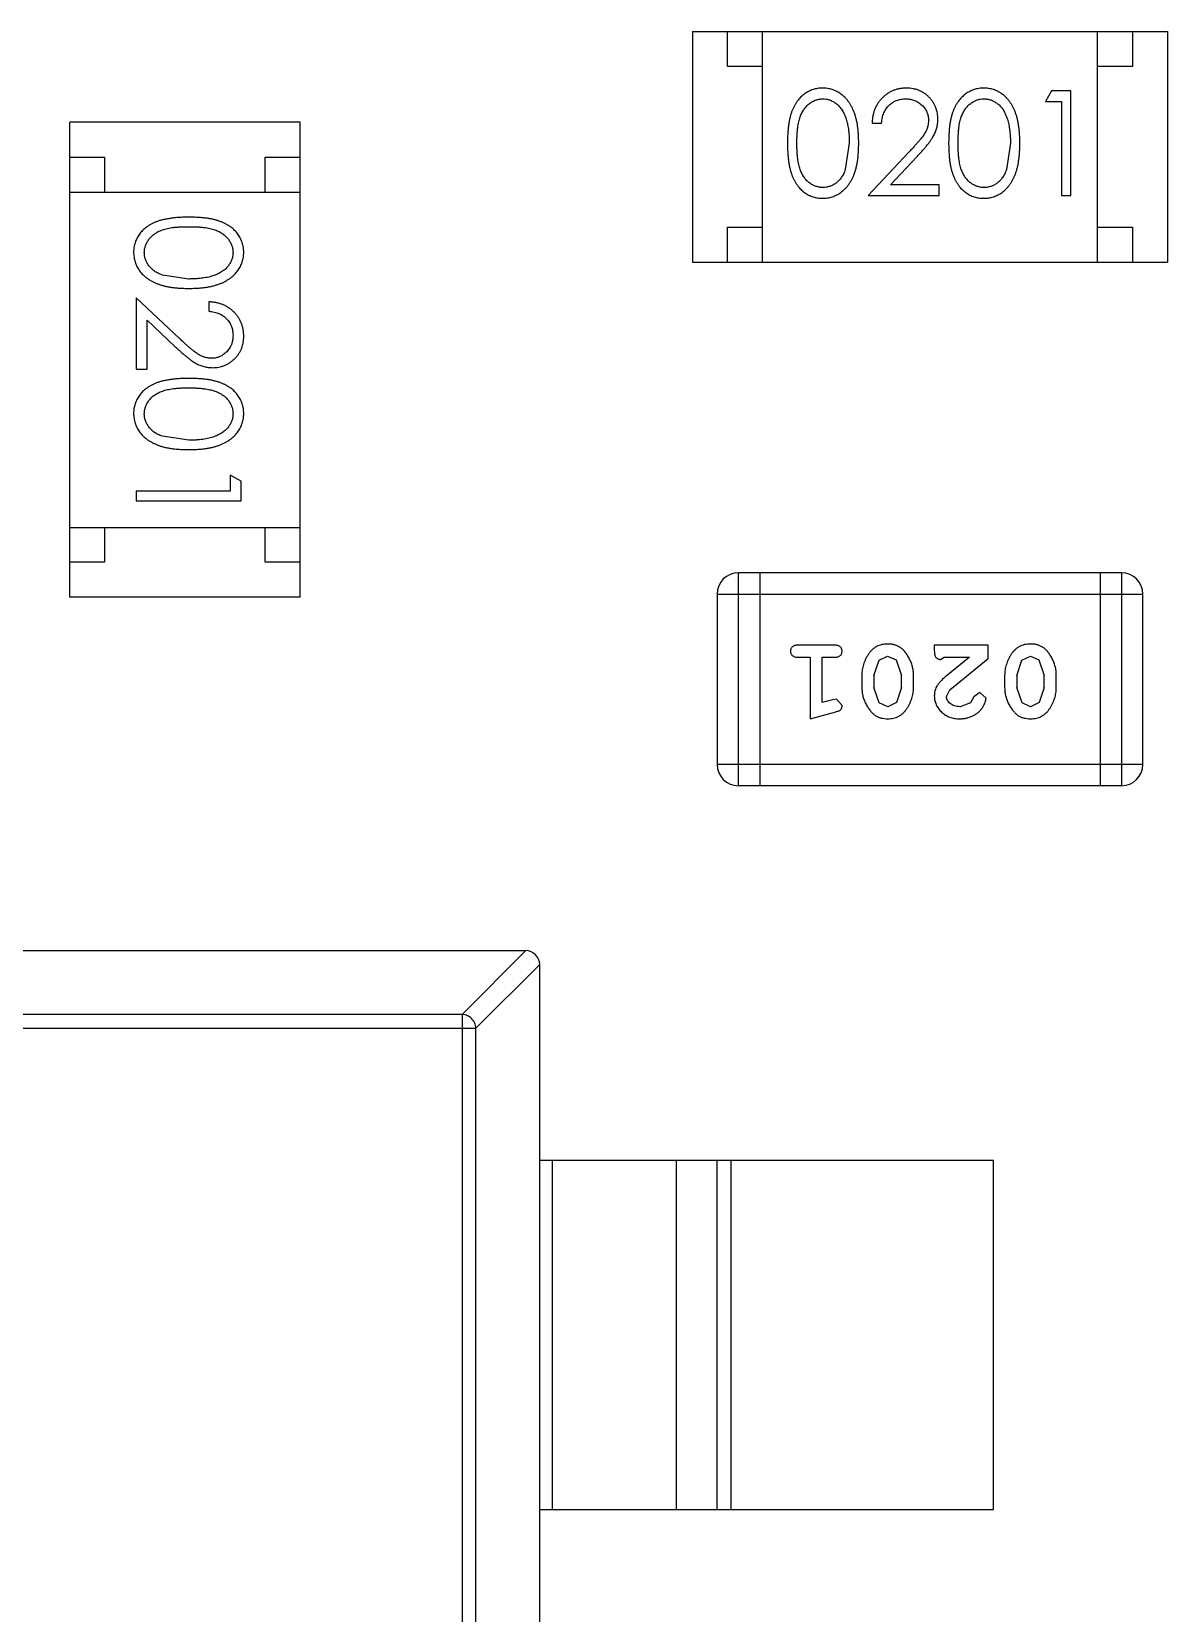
# Model space of a CAD drawing. Header units: millimetres. Extents: x -67 to 102, y -58 to 29.
# Drawn here: x 51.561 to 53.187, y -33.06 to -30.796 of the extents above; entities that cross this region are included whole.
import ezdxf

# ---------------------------------------------------------------- set-up
doc = ezdxf.new("R2010")
doc.units = ezdxf.units.MM
doc.header["$LTSCALE"] = 1.21
doc.header["$MEASUREMENT"] = 0
doc.layers.get('0').update_dxf_attribs({"linetype": 'CONTINUOUS'})

msp = doc.modelspace()

# ---------------------------------------------------------------- linework, layer by layer
at = {"color": 7, "linetype": 'Continuous'}
for p, q in [((52.5073, -30.7961), (53.1873, -30.7961)), ((52.5073, -30.7961), (52.5073, -31.1261)), ((52.5573, -30.8461), (52.5573, -30.7961)), ((52.6073, -31.1261), (52.6073, -30.7961)), ((53.0873, -31.1261), (53.0873, -30.7961)), ((53.1373, -30.7961), (53.1373, -30.8461)), ((53.1873, -30.7961), (53.1873, -31.1261)), ((52.6073, -30.8461), (52.5573, -30.8461)), ((53.1373, -30.8461), (53.0873, -30.8461)), ((53.0214, -30.8808), (53.0126, -30.8962)), ((53.0491, -30.8808), (53.0214, -30.8808)), ((53.0491, -31.0308), (53.0491, -30.8808)), ((53.0126, -30.8962), (53.0357, -30.8962)), ((53.0357, -30.8962), (53.0357, -31.0308)), ((51.9455, -30.9258), (51.6155, -30.9258)), ((51.6155, -31.6058), (51.6155, -30.9258)), ((51.9455, -31.6058), (51.9455, -30.9258)), ((52.7645, -30.927), (52.778, -30.927)), ((51.6155, -30.9758), (51.6655, -30.9758)), ((51.6655, -30.9758), (51.6655, -31.0258)), ((51.8955, -30.9758), (51.9455, -30.9758)), ((51.8955, -31.0258), (51.8955, -30.9758)), ((52.7318, -30.9558), (52.7261, -30.9935)), ((52.8169, -30.9687), (52.7587, -31.0308)), ((52.7909, -31.0154), (52.8284, -30.9754)), ((52.9626, -30.9558), (52.9569, -30.9935)), ((52.8607, -31.0154), (52.7909, -31.0154)), ((52.8607, -31.0308), (52.8607, -31.0154)), ((51.6155, -31.0258), (51.9455, -31.0258)), ((52.7587, -31.0308), (52.8607, -31.0308)), ((53.0357, -31.0308), (53.0491, -31.0308)), ((52.5573, -31.0761), (52.6073, -31.0761)), ((52.5573, -31.1261), (52.5573, -31.0761)), ((53.0873, -31.0761), (53.1373, -31.0761)), ((53.1373, -31.0761), (53.1373, -31.1261)), ((52.5073, -31.1261), (53.1873, -31.1261)), ((51.7858, -31.1503), (51.7481, -31.1446)), ((51.7729, -31.2353), (51.7108, -31.1772)), ((51.7108, -31.1772), (51.7108, -31.2791)), ((51.8147, -31.1829), (51.8147, -31.1964)), ((51.7262, -31.2093), (51.7662, -31.2468)), ((51.7262, -31.2791), (51.7262, -31.2093)), ((51.7108, -31.2791), (51.7262, -31.2791)), ((51.7858, -31.381), (51.7481, -31.3753)), ((51.8608, -31.4398), (51.8454, -31.431)), ((51.8454, -31.431), (51.8454, -31.4541)), ((51.8608, -31.4676), (51.8608, -31.4398)), ((51.8454, -31.4541), (51.7108, -31.4541)), ((51.7108, -31.4541), (51.7108, -31.4676)), ((51.7108, -31.4676), (51.8608, -31.4676)), ((51.6155, -31.5058), (51.9455, -31.5058)), ((51.6655, -31.5058), (51.6655, -31.5558)), ((51.8955, -31.5558), (51.8955, -31.5058)), ((51.6655, -31.5558), (51.6155, -31.5558)), ((51.9455, -31.5558), (51.8955, -31.5558)), ((53.1217, -31.5707), (52.573, -31.5707)), ((52.573, -31.8755), (52.573, -31.5707)), ((52.6035, -31.5707), (52.6035, -31.8755)), ((53.0912, -31.5707), (53.0912, -31.8755)), ((53.1217, -31.5707), (53.1217, -31.8755)), ((51.9455, -31.6058), (51.6155, -31.6058)), ((52.5426, -31.6012), (53.1522, -31.6012)), ((52.5426, -31.6012), (52.5426, -31.8451)), ((53.1522, -31.8451), (53.1522, -31.6012)), ((52.7105, -31.6744), (52.6586, -31.6744)), ((52.9307, -31.6744), (52.8536, -31.6744)), ((52.8536, -31.6744), (52.8536, -31.6822)), ((52.9307, -31.6933), (52.9307, -31.6744)), ((52.6586, -31.6917), (52.6759, -31.6917)), ((52.6759, -31.6917), (52.6759, -31.7798)), ((52.6932, -31.6917), (52.7105, -31.6917)), ((52.6932, -31.7567), (52.6932, -31.6917)), ((52.7671, -31.7177), (52.7744, -31.6959)), ((52.7744, -31.6959), (52.7867, -31.6901)), ((52.7867, -31.6901), (52.7988, -31.6954)), ((52.7988, -31.6954), (52.8065, -31.7177)), ((52.8623, -31.6948), (52.8678, -31.6917)), ((52.8678, -31.6917), (52.904, -31.6917)), ((52.904, -31.6917), (52.8704, -31.7187)), ((52.8757, -31.7382), (52.9307, -31.6933)), ((52.9716, -31.7177), (52.9789, -31.6959)), ((52.9789, -31.6959), (52.9912, -31.6901)), ((52.9912, -31.6901), (53.0033, -31.6954)), ((53.0033, -31.6954), (53.011, -31.7177)), ((52.7498, -31.7174), (52.7498, -31.7352)), ((52.7671, -31.7177), (52.7671, -31.7349)), ((52.8065, -31.7349), (52.8065, -31.7177)), ((52.8238, -31.7352), (52.8238, -31.7174)), ((52.9543, -31.7174), (52.9543, -31.7352)), ((52.9716, -31.7177), (52.9716, -31.7349)), ((53.011, -31.7349), (53.011, -31.7177)), ((53.0283, -31.7352), (53.0283, -31.7174)), ((52.7747, -31.7572), (52.7671, -31.7349)), ((52.8065, -31.7349), (52.7992, -31.7567)), ((52.871, -31.748), (52.8757, -31.7382)), ((52.9188, -31.742), (52.9103, -31.7486)), ((52.9276, -31.7505), (52.9188, -31.742)), ((52.9792, -31.7572), (52.9716, -31.7349)), ((53.011, -31.7349), (53.0037, -31.7567)), ((52.7082, -31.7525), (52.6932, -31.7567)), ((52.7136, -31.7515), (52.7082, -31.7525)), ((52.7215, -31.7607), (52.7136, -31.7515)), ((52.7868, -31.7625), (52.7747, -31.7572)), ((52.7992, -31.7567), (52.7868, -31.7625)), ((52.9053, -31.7571), (52.8904, -31.7625)), ((52.9103, -31.7486), (52.9053, -31.7571)), ((52.9914, -31.7625), (52.9792, -31.7572)), ((53.0037, -31.7567), (52.9914, -31.7625)), ((52.6759, -31.7798), (52.7125, -31.7699)), ((53.1522, -31.8451), (52.5426, -31.8451)), ((52.573, -31.8755), (53.1217, -31.8755)), ((50.6085, -32.1117), (52.2685, -32.1117)), ((52.1774, -32.2032), (52.2688, -32.1117)), ((52.2885, -32.1314), (52.1971, -32.2228)), ((52.2885, -35.0917), (52.2885, -32.1317)), ((52.1774, -32.2032), (50.6996, -32.2032)), ((52.1774, -32.2032), (52.1774, -35.0203)), ((50.6799, -32.2228), (52.1971, -32.2228)), ((52.1971, -35.0006), (52.1971, -32.2228)), ((52.2885, -32.4117), (52.9385, -32.4117)), ((52.3063, -32.4117), (52.3063, -32.9117)), ((52.4845, -32.9117), (52.4845, -32.4117)), ((52.5425, -32.9117), (52.5425, -32.4117)), ((52.5623, -32.4117), (52.5623, -32.9117)), ((52.9385, -32.9117), (52.9385, -32.4117)), ((52.2885, -32.9117), (52.9385, -32.9117))]:
    msp.add_line(p, q, dxfattribs=at)
for centre, radius, start, end in [((52.573, -31.6012), 0.0305, 90, 180), ((53.1217, -31.6012), 0.0305, 0, 90), ((52.573, -31.8451), 0.0305, 180, 270), ((53.1217, -31.8451), 0.0305, 270, 0), ((52.2685, -32.1317), 0.02, 0, 90)]:
    msp.add_arc(centre, radius, start, end, dxfattribs=at)
for points, knots in [([(52.6935, -30.877), (52.6923, -30.877), (52.69, -30.877), (52.6865, -30.8774), (52.6832, -30.8781), (52.6799, -30.879), (52.6767, -30.8802), (52.6736, -30.8817), (52.6705, -30.8834), (52.6676, -30.8853), (52.6648, -30.8875), (52.6621, -30.89), (52.6596, -30.8927), (52.6573, -30.8957), (52.6552, -30.8989), (52.6531, -30.9023), (52.6513, -30.906), (52.6496, -30.91), (52.6481, -30.9143), (52.6469, -30.919), (52.6457, -30.9241), (52.6449, -30.9296), (52.6442, -30.9356), (52.6437, -30.942), (52.6434, -30.9488), (52.6434, -30.9535), (52.6434, -30.9559)], [0, 0, 0, 0, 0.033742, 0.066533, 0.099153, 0.13154, 0.164087, 0.196563, 0.229707, 0.263315, 0.297504, 0.331686, 0.366482, 0.4021, 0.438958, 0.476748, 0.515985, 0.556589, 0.599519, 0.645765, 0.695487, 0.748721, 0.805687, 0.866754, 0.931405, 1, 1, 1, 1]), ([(52.7453, -30.9559), (52.7453, -30.9536), (52.7452, -30.9491), (52.7449, -30.9425), (52.7444, -30.9363), (52.7436, -30.9305), (52.7427, -30.925), (52.7415, -30.9199), (52.7401, -30.9151), (52.7385, -30.9107), (52.7367, -30.9066), (52.7348, -30.9028), (52.7327, -30.8992), (52.7304, -30.8959), (52.728, -30.8929), (52.7254, -30.8901), (52.7227, -30.8876), (52.7198, -30.8854), (52.7169, -30.8834), (52.7138, -30.8817), (52.7106, -30.8802), (52.7073, -30.879), (52.704, -30.8781), (52.7006, -30.8774), (52.6971, -30.877), (52.6947, -30.877), (52.6935, -30.877)], [0, 0, 0, 0, 0.065278, 0.127205, 0.186168, 0.241675, 0.294115, 0.343609, 0.390387, 0.434463, 0.476646, 0.517002, 0.555936, 0.593716, 0.630057, 0.665601, 0.700745, 0.734917, 0.768681, 0.802087, 0.834849, 0.867433, 0.900138, 0.932806, 0.966212, 1, 1, 1, 1]), ([(52.8134, -30.877), (52.8118, -30.877), (52.8085, -30.8771), (52.8036, -30.8778), (52.799, -30.8789), (52.7946, -30.8804), (52.7904, -30.8824), (52.7864, -30.8848), (52.7825, -30.8877), (52.779, -30.891), (52.7757, -30.8946), (52.7728, -30.8985), (52.7704, -30.9026), (52.7684, -30.907), (52.7667, -30.9117), (52.7656, -30.9166), (52.7648, -30.9217), (52.7646, -30.9252), (52.7645, -30.927)], [0, 0, 0, 0, 0.06445, 0.126725, 0.187421, 0.247417, 0.306749, 0.366595, 0.427749, 0.490235, 0.553031, 0.614805, 0.676505, 0.738096, 0.801021, 0.864897, 0.931209, 1, 1, 1, 1]), ([(52.8587, -30.9216), (52.8587, -30.9201), (52.8586, -30.9172), (52.858, -30.9128), (52.857, -30.9087), (52.8557, -30.9047), (52.8539, -30.9008), (52.8517, -30.8971), (52.8492, -30.8936), (52.8463, -30.8902), (52.8431, -30.8871), (52.8395, -30.8844), (52.8358, -30.8821), (52.8318, -30.8802), (52.8275, -30.8787), (52.823, -30.8777), (52.8183, -30.8771), (52.8151, -30.877), (52.8134, -30.877)], [0, 0, 0, 0, 0.06271, 0.123347, 0.183401, 0.242828, 0.302097, 0.36242, 0.423725, 0.487032, 0.550491, 0.612709, 0.674265, 0.73617, 0.799211, 0.863483, 0.930525, 1, 1, 1, 1]), ([(52.9243, -30.877), (52.9231, -30.877), (52.9208, -30.877), (52.9173, -30.8774), (52.9139, -30.8781), (52.9107, -30.879), (52.9074, -30.8802), (52.9043, -30.8817), (52.9013, -30.8834), (52.8983, -30.8853), (52.8955, -30.8875), (52.8929, -30.89), (52.8904, -30.8927), (52.8881, -30.8957), (52.8859, -30.8989), (52.8839, -30.9023), (52.8821, -30.906), (52.8804, -30.91), (52.8789, -30.9143), (52.8776, -30.919), (52.8765, -30.9241), (52.8757, -30.9296), (52.875, -30.9356), (52.8745, -30.942), (52.8742, -30.9488), (52.8741, -30.9535), (52.8741, -30.9559)], [0, 0, 0, 0, 0.033742, 0.066533, 0.099153, 0.13154, 0.164087, 0.196563, 0.229707, 0.263315, 0.297504, 0.331686, 0.366482, 0.4021, 0.438958, 0.476748, 0.515985, 0.556589, 0.599519, 0.645765, 0.695487, 0.748721, 0.805687, 0.866754, 0.931405, 1, 1, 1, 1]), ([(52.9761, -30.9559), (52.976, -30.9536), (52.976, -30.9491), (52.9757, -30.9425), (52.9751, -30.9363), (52.9744, -30.9305), (52.9734, -30.925), (52.9723, -30.9199), (52.9709, -30.9151), (52.9693, -30.9107), (52.9675, -30.9066), (52.9656, -30.9028), (52.9634, -30.8992), (52.9612, -30.8959), (52.9588, -30.8929), (52.9562, -30.8901), (52.9535, -30.8876), (52.9506, -30.8854), (52.9476, -30.8834), (52.9445, -30.8817), (52.9414, -30.8802), (52.9381, -30.879), (52.9348, -30.8781), (52.9314, -30.8774), (52.9278, -30.877), (52.9255, -30.877), (52.9243, -30.877)], [0, 0, 0, 0, 0.065278, 0.127205, 0.186168, 0.241675, 0.294115, 0.343609, 0.390387, 0.434463, 0.476646, 0.517002, 0.555936, 0.593716, 0.630057, 0.665601, 0.700745, 0.734917, 0.768681, 0.802087, 0.834849, 0.867433, 0.900138, 0.932806, 0.966212, 1, 1, 1, 1]), ([(52.6568, -30.9558), (52.6568, -30.9538), (52.6568, -30.9499), (52.6571, -30.9442), (52.6574, -30.9389), (52.658, -30.934), (52.6586, -30.9295), (52.6594, -30.9254), (52.6603, -30.9216), (52.6614, -30.9182), (52.6626, -30.9151), (52.664, -30.9122), (52.6655, -30.9095), (52.6671, -30.907), (52.6689, -30.9047), (52.6708, -30.9025), (52.6728, -30.9006), (52.6756, -30.8983), (52.6794, -30.896), (52.6841, -30.8938), (52.689, -30.8926), (52.6923, -30.8924), (52.694, -30.8924)], [0, 0, 0, 0, 0.073302, 0.142286, 0.206253, 0.266017, 0.321612, 0.372532, 0.419497, 0.462398, 0.502825, 0.541489, 0.579034, 0.615143, 0.650298, 0.684912, 0.718701, 0.752189, 0.817245, 0.879117, 0.939613, 1, 1, 1, 1]), ([(52.694, -30.8924), (52.6956, -30.8924), (52.6989, -30.8926), (52.7037, -30.8938), (52.7084, -30.896), (52.7122, -30.8983), (52.715, -30.9006), (52.7171, -30.9026), (52.719, -30.9048), (52.7208, -30.9073), (52.7225, -30.91), (52.7241, -30.913), (52.7255, -30.9162), (52.7268, -30.9196), (52.728, -30.9233), (52.7291, -30.9272), (52.7299, -30.9313), (52.7306, -30.9357), (52.7311, -30.9404), (52.7316, -30.9453), (52.7318, -30.9505), (52.7318, -30.954), (52.7318, -30.9558)], [0, 0, 0, 0, 0.059689, 0.119507, 0.181075, 0.246162, 0.279894, 0.314468, 0.350403, 0.387474, 0.426147, 0.466624, 0.508745, 0.553328, 0.600058, 0.649177, 0.700552, 0.754894, 0.811825, 0.871514, 0.934319, 1, 1, 1, 1]), ([(52.778, -30.927), (52.7781, -30.9256), (52.7784, -30.923), (52.7791, -30.9193), (52.78, -30.9157), (52.7813, -30.9124), (52.7828, -30.9093), (52.7845, -30.9064), (52.7865, -30.9038), (52.7888, -30.9014), (52.7912, -30.8993), (52.7939, -30.8974), (52.7966, -30.8958), (52.7996, -30.8946), (52.8027, -30.8936), (52.8059, -30.8929), (52.8093, -30.8924), (52.8116, -30.8924), (52.8127, -30.8924)], [0, 0, 0, 0, 0.073648, 0.143686, 0.210962, 0.275557, 0.338064, 0.399311, 0.4594, 0.51934, 0.579024, 0.637809, 0.695959, 0.754122, 0.813113, 0.873453, 0.935561, 1, 1, 1, 1]), ([(52.8127, -30.8924), (52.8139, -30.8924), (52.8161, -30.8924), (52.8193, -30.8929), (52.8224, -30.8936), (52.8254, -30.8946), (52.8282, -30.8958), (52.8309, -30.8974), (52.8335, -30.8992), (52.8359, -30.9013), (52.8381, -30.9036), (52.84, -30.906), (52.8416, -30.9085), (52.843, -30.9112), (52.844, -30.9139), (52.8447, -30.9168), (52.8452, -30.9197), (52.8453, -30.9217), (52.8453, -30.9228)], [0, 0, 0, 0, 0.068027, 0.133505, 0.19695, 0.26027, 0.322741, 0.384982, 0.448465, 0.513424, 0.578224, 0.640011, 0.700094, 0.760067, 0.819012, 0.877878, 0.938035, 1, 1, 1, 1]), ([(52.8876, -30.9558), (52.8876, -30.9538), (52.8876, -30.9499), (52.8879, -30.9442), (52.8882, -30.9389), (52.8887, -30.934), (52.8893, -30.9295), (52.8902, -30.9254), (52.8911, -30.9216), (52.8922, -30.9182), (52.8934, -30.9151), (52.8948, -30.9122), (52.8963, -30.9095), (52.8979, -30.907), (52.8996, -30.9047), (52.9015, -30.9025), (52.9035, -30.9006), (52.9064, -30.8983), (52.9101, -30.896), (52.9148, -30.8938), (52.9198, -30.8926), (52.9231, -30.8924), (52.9247, -30.8924)], [0, 0, 0, 0, 0.073302, 0.142286, 0.206253, 0.266017, 0.321612, 0.372532, 0.419497, 0.462398, 0.502825, 0.541489, 0.579034, 0.615143, 0.650298, 0.684912, 0.718701, 0.752189, 0.817245, 0.879117, 0.939613, 1, 1, 1, 1]), ([(52.9247, -30.8924), (52.9264, -30.8924), (52.9297, -30.8926), (52.9345, -30.8938), (52.9392, -30.896), (52.9429, -30.8983), (52.9458, -30.9006), (52.9478, -30.9026), (52.9498, -30.9048), (52.9516, -30.9073), (52.9533, -30.91), (52.9548, -30.913), (52.9563, -30.9162), (52.9576, -30.9196), (52.9588, -30.9233), (52.9598, -30.9272), (52.9606, -30.9313), (52.9614, -30.9357), (52.9619, -30.9404), (52.9623, -30.9453), (52.9625, -30.9505), (52.9626, -30.954), (52.9626, -30.9558)], [0, 0, 0, 0, 0.059689, 0.119507, 0.181075, 0.246162, 0.279894, 0.314468, 0.350403, 0.387474, 0.426147, 0.466624, 0.508745, 0.553328, 0.600058, 0.649177, 0.700552, 0.754894, 0.811825, 0.871514, 0.934319, 1, 1, 1, 1]), ([(52.8453, -30.9228), (52.8452, -30.9244), (52.8451, -30.9276), (52.8441, -30.9324), (52.8424, -30.9371), (52.8404, -30.9409), (52.8383, -30.944), (52.8365, -30.9467), (52.8341, -30.9496), (52.8314, -30.9529), (52.8284, -30.9564), (52.8249, -30.9603), (52.8211, -30.9644), (52.8183, -30.9673), (52.8169, -30.9687)], [0, 0, 0, 0, 0.088014, 0.174976, 0.2638, 0.355443, 0.406413, 0.465519, 0.533076, 0.609353, 0.693899, 0.787171, 0.889197, 1, 1, 1, 1]), ([(52.8284, -30.9754), (52.8298, -30.9738), (52.8326, -30.9709), (52.8366, -30.9665), (52.8401, -30.9624), (52.8433, -30.9585), (52.8462, -30.9549), (52.8486, -30.9515), (52.8507, -30.9483), (52.8531, -30.9445), (52.8554, -30.9398), (52.8573, -30.9339), (52.8585, -30.9278), (52.8587, -30.9236), (52.8587, -30.9216)], [0, 0, 0, 0, 0.09953, 0.192079, 0.277712, 0.357454, 0.429648, 0.495771, 0.555538, 0.608657, 0.707578, 0.804328, 0.901298, 1, 1, 1, 1]), ([(52.6434, -30.9559), (52.6434, -30.9583), (52.6434, -30.9629), (52.6437, -30.9697), (52.6442, -30.976), (52.6449, -30.982), (52.6458, -30.9875), (52.6469, -30.9926), (52.6482, -30.9974), (52.6497, -31.0017), (52.6514, -31.0057), (52.6533, -31.0094), (52.6553, -31.0129), (52.6575, -31.0161), (52.6598, -31.0191), (52.6622, -31.0218), (52.6649, -31.0242), (52.6677, -31.0264), (52.6706, -31.0283), (52.6736, -31.03), (52.6767, -31.0315), (52.6799, -31.0326), (52.6832, -31.0335), (52.6865, -31.0342), (52.69, -31.0346), (52.6923, -31.0346), (52.6935, -31.0347)], [0, 0, 0, 0, 0.068113, 0.132564, 0.193427, 0.250218, 0.303569, 0.353576, 0.400235, 0.443586, 0.484619, 0.524292, 0.56238, 0.599049, 0.63494, 0.669782, 0.704009, 0.737842, 0.771098, 0.803896, 0.836415, 0.868639, 0.900715, 0.933378, 0.966213, 1, 1, 1, 1]), ([(52.694, -31.0193), (52.6923, -31.0192), (52.689, -31.019), (52.6841, -31.0177), (52.6794, -31.0157), (52.6756, -31.0133), (52.6728, -31.011), (52.6707, -31.009), (52.6688, -31.0069), (52.6671, -31.0046), (52.6654, -31.0021), (52.664, -30.9994), (52.6626, -30.9965), (52.6614, -30.9934), (52.6603, -30.9899), (52.6593, -30.9862), (52.6586, -30.982), (52.6579, -30.9775), (52.6575, -30.9726), (52.6571, -30.9674), (52.6568, -30.9617), (52.6568, -30.9578), (52.6568, -30.9558)], [0, 0, 0, 0, 0.060034, 0.120278, 0.182348, 0.247919, 0.281641, 0.315701, 0.350322, 0.385703, 0.421819, 0.459196, 0.497866, 0.538301, 0.58121, 0.628183, 0.679403, 0.734699, 0.794074, 0.858416, 0.927049, 1, 1, 1, 1]), ([(52.6935, -31.0347), (52.6947, -31.0346), (52.6971, -31.0346), (52.7006, -31.0342), (52.704, -31.0335), (52.7074, -31.0326), (52.7106, -31.0314), (52.7138, -31.0299), (52.7169, -31.0282), (52.7199, -31.0262), (52.7228, -31.0239), (52.7256, -31.0214), (52.7282, -31.0186), (52.7306, -31.0156), (52.7328, -31.0123), (52.7349, -31.0087), (52.7368, -31.0049), (52.7386, -31.0008), (52.7402, -30.9965), (52.7415, -30.9917), (52.7427, -30.9866), (52.7437, -30.9812), (52.7444, -30.9753), (52.7449, -30.9692), (52.7452, -30.9626), (52.7453, -30.9582), (52.7453, -30.9559)], [0, 0, 0, 0, 0.033824, 0.067298, 0.10028, 0.133019, 0.165736, 0.198792, 0.232372, 0.266409, 0.301016, 0.336196, 0.371972, 0.408574, 0.446394, 0.485225, 0.525372, 0.567224, 0.611081, 0.65775, 0.70702, 0.759235, 0.814484, 0.873227, 0.934937, 1, 1, 1, 1]), ([(52.8741, -30.9559), (52.8741, -30.9583), (52.8742, -30.9629), (52.8745, -30.9697), (52.875, -30.976), (52.8757, -30.982), (52.8766, -30.9875), (52.8777, -30.9926), (52.879, -30.9974), (52.8805, -31.0017), (52.8822, -31.0057), (52.884, -31.0094), (52.8861, -31.0129), (52.8882, -31.0161), (52.8905, -31.0191), (52.893, -31.0218), (52.8957, -31.0242), (52.8985, -31.0264), (52.9014, -31.0283), (52.9044, -31.03), (52.9075, -31.0315), (52.9107, -31.0326), (52.914, -31.0335), (52.9173, -31.0342), (52.9208, -31.0346), (52.9231, -31.0346), (52.9243, -31.0347)], [0, 0, 0, 0, 0.068113, 0.132564, 0.193427, 0.250218, 0.303569, 0.353576, 0.400235, 0.443586, 0.484619, 0.524292, 0.56238, 0.599049, 0.63494, 0.669782, 0.704009, 0.737842, 0.771098, 0.803896, 0.836415, 0.868639, 0.900715, 0.933378, 0.966213, 1, 1, 1, 1]), ([(52.9247, -31.0193), (52.9231, -31.0192), (52.9198, -31.019), (52.9149, -31.0177), (52.9102, -31.0157), (52.9064, -31.0133), (52.9036, -31.011), (52.9015, -31.009), (52.8996, -31.0069), (52.8978, -31.0046), (52.8962, -31.0021), (52.8947, -30.9994), (52.8934, -30.9965), (52.8921, -30.9934), (52.891, -30.9899), (52.8901, -30.9862), (52.8894, -30.982), (52.8887, -30.9775), (52.8882, -30.9726), (52.8879, -30.9674), (52.8876, -30.9617), (52.8876, -30.9578), (52.8876, -30.9558)], [0, 0, 0, 0, 0.060034, 0.120278, 0.182348, 0.247919, 0.281641, 0.315701, 0.350322, 0.385703, 0.421819, 0.459196, 0.497866, 0.538301, 0.58121, 0.628183, 0.679403, 0.734699, 0.794074, 0.858416, 0.927049, 1, 1, 1, 1]), ([(52.9243, -31.0347), (52.9255, -31.0346), (52.9279, -31.0346), (52.9314, -31.0342), (52.9348, -31.0335), (52.9382, -31.0326), (52.9414, -31.0314), (52.9446, -31.0299), (52.9477, -31.0282), (52.9507, -31.0262), (52.9536, -31.0239), (52.9563, -31.0214), (52.9589, -31.0186), (52.9613, -31.0156), (52.9636, -31.0123), (52.9657, -31.0087), (52.9676, -31.0049), (52.9694, -31.0008), (52.971, -30.9965), (52.9723, -30.9917), (52.9735, -30.9866), (52.9744, -30.9812), (52.9751, -30.9753), (52.9757, -30.9692), (52.976, -30.9626), (52.976, -30.9582), (52.9761, -30.9559)], [0, 0, 0, 0, 0.033824, 0.067298, 0.10028, 0.133019, 0.165736, 0.198792, 0.232372, 0.266409, 0.301016, 0.336196, 0.371972, 0.408574, 0.446394, 0.485225, 0.525372, 0.567224, 0.611081, 0.65775, 0.70702, 0.759235, 0.814484, 0.873227, 0.934937, 1, 1, 1, 1]), ([(52.7261, -30.9935), (52.7258, -30.9946), (52.725, -30.9966), (52.7237, -30.9995), (52.7222, -31.0023), (52.7206, -31.0048), (52.7189, -31.0071), (52.717, -31.0092), (52.715, -31.0112), (52.7122, -31.0134), (52.7085, -31.0158), (52.7038, -31.0177), (52.6989, -31.0191), (52.6956, -31.0192), (52.694, -31.0193)], [0, 0, 0, 0, 0.075949, 0.148549, 0.218996, 0.286119, 0.351826, 0.416074, 0.478265, 0.540325, 0.660405, 0.774606, 0.887187, 1, 1, 1, 1]), ([(52.9569, -30.9935), (52.9565, -30.9946), (52.9558, -30.9966), (52.9544, -30.9995), (52.953, -31.0023), (52.9514, -31.0048), (52.9496, -31.0071), (52.9478, -31.0092), (52.9458, -31.0112), (52.943, -31.0134), (52.9393, -31.0158), (52.9346, -31.0177), (52.9297, -31.0191), (52.9264, -31.0192), (52.9247, -31.0193)], [0, 0, 0, 0, 0.075949, 0.148549, 0.218996, 0.286119, 0.351826, 0.416074, 0.478265, 0.540325, 0.660405, 0.774606, 0.887187, 1, 1, 1, 1]), ([(51.7857, -31.0618), (51.7834, -31.0618), (51.7787, -31.0618), (51.772, -31.0621), (51.7656, -31.0626), (51.7597, -31.0634), (51.7541, -31.0643), (51.749, -31.0653), (51.7443, -31.0666), (51.7399, -31.0681), (51.7359, -31.0698), (51.7322, -31.0717), (51.7287, -31.0737), (51.7255, -31.0759), (51.7226, -31.0782), (51.7198, -31.0807), (51.7174, -31.0833), (51.7152, -31.0861), (51.7133, -31.089), (51.7116, -31.0921), (51.7101, -31.0951), (51.709, -31.0983), (51.7081, -31.1016), (51.7074, -31.105), (51.707, -31.1084), (51.707, -31.1108), (51.707, -31.1119)], [0, 0, 0, 0, 0.068113, 0.132564, 0.193427, 0.250218, 0.303569, 0.353576, 0.400235, 0.443586, 0.484619, 0.524292, 0.56238, 0.599049, 0.63494, 0.669782, 0.704009, 0.737842, 0.771098, 0.803896, 0.836415, 0.868639, 0.900715, 0.933378, 0.966213, 1, 1, 1, 1]), ([(51.8647, -31.1119), (51.8646, -31.1108), (51.8646, -31.1084), (51.8642, -31.105), (51.8635, -31.1016), (51.8626, -31.0983), (51.8614, -31.0951), (51.86, -31.092), (51.8582, -31.0889), (51.8563, -31.086), (51.8541, -31.0832), (51.8516, -31.0805), (51.8489, -31.0781), (51.846, -31.0757), (51.8427, -31.0736), (51.8393, -31.0715), (51.8356, -31.0697), (51.8316, -31.0681), (51.8273, -31.0666), (51.8226, -31.0653), (51.8175, -31.0642), (51.812, -31.0633), (51.806, -31.0626), (51.7996, -31.0621), (51.7928, -31.0618), (51.7881, -31.0618), (51.7857, -31.0618)], [0, 0, 0, 0, 0.033742, 0.066533, 0.099153, 0.13154, 0.164087, 0.196563, 0.229707, 0.263315, 0.297504, 0.331686, 0.366482, 0.4021, 0.438958, 0.476748, 0.515985, 0.556589, 0.599519, 0.645765, 0.695487, 0.748721, 0.805687, 0.866754, 0.931405, 1, 1, 1, 1]), ([(51.7223, -31.1124), (51.7224, -31.1107), (51.7226, -31.1074), (51.7239, -31.1026), (51.726, -31.0978), (51.7283, -31.0941), (51.7306, -31.0912), (51.7326, -31.0891), (51.7347, -31.0873), (51.737, -31.0855), (51.7395, -31.0839), (51.7423, -31.0824), (51.7452, -31.081), (51.7483, -31.0798), (51.7517, -31.0787), (51.7554, -31.0778), (51.7596, -31.077), (51.7641, -31.0763), (51.769, -31.0759), (51.7743, -31.0755), (51.7799, -31.0753), (51.7838, -31.0753), (51.7858, -31.0753)], [0, 0, 0, 0, 0.060034, 0.120278, 0.182348, 0.247919, 0.281641, 0.315701, 0.350322, 0.385703, 0.421819, 0.459196, 0.497866, 0.538301, 0.58121, 0.628183, 0.679403, 0.734699, 0.794074, 0.858416, 0.927049, 1, 1, 1, 1]), ([(51.7858, -31.0753), (51.7878, -31.0753), (51.7917, -31.0753), (51.7974, -31.0755), (51.8027, -31.0759), (51.8076, -31.0764), (51.8121, -31.077), (51.8162, -31.0778), (51.82, -31.0787), (51.8234, -31.0798), (51.8265, -31.0811), (51.8294, -31.0824), (51.8321, -31.0839), (51.8346, -31.0855), (51.837, -31.0873), (51.8391, -31.0892), (51.841, -31.0912), (51.8433, -31.0941), (51.8456, -31.0978), (51.8478, -31.1025), (51.849, -31.1074), (51.8492, -31.1107), (51.8493, -31.1124)], [0, 0, 0, 0, 0.073302, 0.142286, 0.206253, 0.266017, 0.321612, 0.372532, 0.419497, 0.462398, 0.502825, 0.541489, 0.579034, 0.615143, 0.650298, 0.684912, 0.718701, 0.752189, 0.817245, 0.879117, 0.939613, 1, 1, 1, 1]), ([(51.707, -31.1119), (51.707, -31.1131), (51.707, -31.1155), (51.7075, -31.119), (51.7081, -31.1225), (51.709, -31.1258), (51.7103, -31.1291), (51.7117, -31.1323), (51.7135, -31.1353), (51.7154, -31.1384), (51.7177, -31.1413), (51.7202, -31.144), (51.723, -31.1466), (51.726, -31.149), (51.7293, -31.1512), (51.7329, -31.1533), (51.7367, -31.1552), (51.7408, -31.157), (51.7452, -31.1586), (51.7499, -31.16), (51.755, -31.1611), (51.7605, -31.1621), (51.7663, -31.1628), (51.7724, -31.1633), (51.779, -31.1636), (51.7835, -31.1637), (51.7857, -31.1637)], [0, 0, 0, 0, 0.033824, 0.067298, 0.10028, 0.133019, 0.165736, 0.198792, 0.232372, 0.266409, 0.301016, 0.336196, 0.371972, 0.408574, 0.446394, 0.485225, 0.525372, 0.567224, 0.611081, 0.65775, 0.70702, 0.759235, 0.814484, 0.873227, 0.934937, 1, 1, 1, 1]), ([(51.7481, -31.1446), (51.747, -31.1442), (51.745, -31.1434), (51.7421, -31.1421), (51.7393, -31.1406), (51.7368, -31.139), (51.7345, -31.1373), (51.7324, -31.1354), (51.7305, -31.1334), (51.7282, -31.1306), (51.7259, -31.1269), (51.7239, -31.1222), (51.7225, -31.1174), (51.7224, -31.1141), (51.7223, -31.1124)], [0, 0, 0, 0, 0.075949, 0.148549, 0.218996, 0.286119, 0.351826, 0.416074, 0.478265, 0.540325, 0.660405, 0.774606, 0.887187, 1, 1, 1, 1]), ([(51.7857, -31.1637), (51.788, -31.1637), (51.7925, -31.1636), (51.7991, -31.1633), (51.8053, -31.1628), (51.8112, -31.1621), (51.8166, -31.1611), (51.8218, -31.1599), (51.8265, -31.1585), (51.8309, -31.1569), (51.835, -31.1551), (51.8389, -31.1532), (51.8424, -31.1511), (51.8457, -31.1489), (51.8487, -31.1464), (51.8515, -31.1439), (51.854, -31.1411), (51.8563, -31.1383), (51.8583, -31.1353), (51.86, -31.1322), (51.8614, -31.129), (51.8626, -31.1258), (51.8635, -31.1224), (51.8642, -31.119), (51.8646, -31.1155), (51.8646, -31.1131), (51.8647, -31.1119)], [0, 0, 0, 0, 0.065278, 0.127205, 0.186168, 0.241675, 0.294115, 0.343609, 0.390387, 0.434463, 0.476646, 0.517002, 0.555936, 0.593716, 0.630057, 0.665601, 0.700745, 0.734917, 0.768681, 0.802087, 0.834849, 0.867433, 0.900138, 0.932806, 0.966212, 1, 1, 1, 1]), ([(51.8493, -31.1124), (51.8492, -31.114), (51.849, -31.1173), (51.8478, -31.1222), (51.8456, -31.1268), (51.8433, -31.1306), (51.841, -31.1334), (51.839, -31.1355), (51.8368, -31.1374), (51.8343, -31.1392), (51.8316, -31.1409), (51.8286, -31.1425), (51.8255, -31.1439), (51.822, -31.1453), (51.8184, -31.1464), (51.8145, -31.1475), (51.8103, -31.1483), (51.8059, -31.149), (51.8012, -31.1495), (51.7963, -31.15), (51.7911, -31.1502), (51.7876, -31.1502), (51.7858, -31.1503)], [0, 0, 0, 0, 0.059689, 0.119507, 0.181075, 0.246162, 0.279894, 0.314468, 0.350403, 0.387474, 0.426147, 0.466624, 0.508745, 0.553328, 0.600058, 0.649177, 0.700552, 0.754894, 0.811825, 0.871514, 0.934319, 1, 1, 1, 1]), ([(51.8647, -31.2319), (51.8646, -31.2302), (51.8645, -31.2269), (51.8639, -31.2221), (51.8627, -31.2174), (51.8612, -31.213), (51.8592, -31.2088), (51.8568, -31.2048), (51.8539, -31.2009), (51.8506, -31.1974), (51.847, -31.1941), (51.8431, -31.1913), (51.839, -31.1888), (51.8346, -31.1868), (51.8299, -31.1852), (51.8251, -31.184), (51.8199, -31.1832), (51.8164, -31.183), (51.8147, -31.1829)], [0, 0, 0, 0, 0.06445, 0.126725, 0.187421, 0.247417, 0.306749, 0.366595, 0.427749, 0.490235, 0.553031, 0.614805, 0.676505, 0.738096, 0.801021, 0.864897, 0.931209, 1, 1, 1, 1]), ([(51.8147, -31.1964), (51.816, -31.1965), (51.8186, -31.1968), (51.8224, -31.1975), (51.8259, -31.1985), (51.8292, -31.1997), (51.8323, -31.2012), (51.8352, -31.203), (51.8378, -31.2049), (51.8402, -31.2072), (51.8423, -31.2097), (51.8442, -31.2123), (51.8458, -31.2151), (51.847, -31.218), (51.848, -31.2211), (51.8488, -31.2243), (51.8492, -31.2277), (51.8492, -31.23), (51.8493, -31.2312)], [0, 0, 0, 0, 0.073648, 0.143686, 0.210962, 0.275557, 0.338064, 0.399311, 0.4594, 0.51934, 0.579024, 0.637809, 0.695959, 0.754122, 0.813113, 0.873453, 0.935561, 1, 1, 1, 1]), ([(51.7662, -31.2468), (51.7678, -31.2483), (51.7708, -31.251), (51.7751, -31.255), (51.7792, -31.2585), (51.7831, -31.2617), (51.7867, -31.2646), (51.7901, -31.2671), (51.7933, -31.2692), (51.7971, -31.2715), (51.8018, -31.2738), (51.8077, -31.2757), (51.8138, -31.277), (51.818, -31.2771), (51.8201, -31.2772)], [0, 0, 0, 0, 0.09953, 0.192079, 0.277712, 0.357454, 0.429648, 0.495771, 0.555538, 0.608657, 0.707578, 0.804328, 0.901298, 1, 1, 1, 1]), ([(51.8189, -31.2637), (51.8172, -31.2636), (51.814, -31.2635), (51.8092, -31.2625), (51.8046, -31.2608), (51.8007, -31.2588), (51.7976, -31.2568), (51.7949, -31.2549), (51.792, -31.2525), (51.7887, -31.2499), (51.7852, -31.2468), (51.7813, -31.2433), (51.7772, -31.2395), (51.7744, -31.2368), (51.7729, -31.2353)], [0, 0, 0, 0, 0.088014, 0.174976, 0.2638, 0.355443, 0.406413, 0.465519, 0.533076, 0.609353, 0.693899, 0.787171, 0.889197, 1, 1, 1, 1]), ([(51.8493, -31.2312), (51.8492, -31.2323), (51.8492, -31.2345), (51.8487, -31.2377), (51.8481, -31.2408), (51.8471, -31.2438), (51.8458, -31.2466), (51.8443, -31.2493), (51.8424, -31.2519), (51.8403, -31.2543), (51.838, -31.2565), (51.8356, -31.2584), (51.8331, -31.2601), (51.8305, -31.2614), (51.8277, -31.2624), (51.8249, -31.2632), (51.8219, -31.2636), (51.8199, -31.2637), (51.8189, -31.2637)], [0, 0, 0, 0, 0.068027, 0.133505, 0.19695, 0.26027, 0.322741, 0.384982, 0.448465, 0.513424, 0.578224, 0.640011, 0.700094, 0.760067, 0.819012, 0.877878, 0.938035, 1, 1, 1, 1]), ([(51.8201, -31.2772), (51.8215, -31.2771), (51.8245, -31.277), (51.8288, -31.2765), (51.8329, -31.2755), (51.8369, -31.2741), (51.8408, -31.2723), (51.8445, -31.2702), (51.8481, -31.2676), (51.8514, -31.2647), (51.8546, -31.2615), (51.8572, -31.2579), (51.8595, -31.2542), (51.8614, -31.2502), (51.8629, -31.2459), (51.8639, -31.2415), (51.8645, -31.2367), (51.8646, -31.2335), (51.8647, -31.2319)], [0, 0, 0, 0, 0.06271, 0.123347, 0.183401, 0.242828, 0.302097, 0.36242, 0.423725, 0.487032, 0.550491, 0.612709, 0.674265, 0.73617, 0.799211, 0.863483, 0.930525, 1, 1, 1, 1]), ([(51.7857, -31.2926), (51.7834, -31.2926), (51.7787, -31.2926), (51.772, -31.2929), (51.7656, -31.2934), (51.7597, -31.2941), (51.7541, -31.295), (51.749, -31.2961), (51.7443, -31.2974), (51.7399, -31.2989), (51.7359, -31.3006), (51.7322, -31.3025), (51.7287, -31.3045), (51.7255, -31.3067), (51.7226, -31.309), (51.7198, -31.3114), (51.7174, -31.3141), (51.7152, -31.3169), (51.7133, -31.3198), (51.7116, -31.3228), (51.7101, -31.3259), (51.709, -31.3291), (51.7081, -31.3324), (51.7074, -31.3357), (51.707, -31.3392), (51.707, -31.3415), (51.707, -31.3427)], [0, 0, 0, 0, 0.068113, 0.132564, 0.193427, 0.250218, 0.303569, 0.353576, 0.400235, 0.443586, 0.484619, 0.524292, 0.56238, 0.599049, 0.63494, 0.669782, 0.704009, 0.737842, 0.771098, 0.803896, 0.836415, 0.868639, 0.900715, 0.933378, 0.966213, 1, 1, 1, 1]), ([(51.8647, -31.3427), (51.8646, -31.3415), (51.8646, -31.3392), (51.8642, -31.3357), (51.8635, -31.3324), (51.8626, -31.3291), (51.8614, -31.3259), (51.86, -31.3227), (51.8582, -31.3197), (51.8563, -31.3168), (51.8541, -31.314), (51.8516, -31.3113), (51.8489, -31.3088), (51.846, -31.3065), (51.8427, -31.3044), (51.8393, -31.3023), (51.8356, -31.3005), (51.8316, -31.2988), (51.8273, -31.2973), (51.8226, -31.2961), (51.8175, -31.2949), (51.812, -31.2941), (51.806, -31.2934), (51.7996, -31.2929), (51.7928, -31.2926), (51.7881, -31.2926), (51.7857, -31.2926)], [0, 0, 0, 0, 0.033742, 0.066533, 0.099153, 0.13154, 0.164087, 0.196563, 0.229707, 0.263315, 0.297504, 0.331686, 0.366482, 0.4021, 0.438958, 0.476748, 0.515985, 0.556589, 0.599519, 0.645765, 0.695487, 0.748721, 0.805687, 0.866754, 0.931405, 1, 1, 1, 1]), ([(51.7223, -31.3432), (51.7224, -31.3415), (51.7226, -31.3382), (51.7239, -31.3333), (51.726, -31.3286), (51.7283, -31.3248), (51.7306, -31.322), (51.7326, -31.3199), (51.7347, -31.318), (51.737, -31.3163), (51.7395, -31.3146), (51.7423, -31.3132), (51.7452, -31.3118), (51.7483, -31.3106), (51.7517, -31.3095), (51.7554, -31.3085), (51.7596, -31.3078), (51.7641, -31.3071), (51.769, -31.3066), (51.7743, -31.3063), (51.7799, -31.306), (51.7838, -31.306), (51.7858, -31.306)], [0, 0, 0, 0, 0.060034, 0.120278, 0.182348, 0.247919, 0.281641, 0.315701, 0.350322, 0.385703, 0.421819, 0.459196, 0.497866, 0.538301, 0.58121, 0.628183, 0.679403, 0.734699, 0.794074, 0.858416, 0.927049, 1, 1, 1, 1]), ([(51.7858, -31.306), (51.7878, -31.306), (51.7917, -31.306), (51.7974, -31.3063), (51.8027, -31.3066), (51.8076, -31.3072), (51.8121, -31.3078), (51.8162, -31.3086), (51.82, -31.3095), (51.8234, -31.3106), (51.8265, -31.3118), (51.8294, -31.3132), (51.8321, -31.3147), (51.8346, -31.3163), (51.837, -31.3181), (51.8391, -31.32), (51.841, -31.322), (51.8433, -31.3248), (51.8456, -31.3286), (51.8478, -31.3333), (51.849, -31.3382), (51.8492, -31.3415), (51.8493, -31.3432)], [0, 0, 0, 0, 0.073302, 0.142286, 0.206253, 0.266017, 0.321612, 0.372532, 0.419497, 0.462398, 0.502825, 0.541489, 0.579034, 0.615143, 0.650298, 0.684912, 0.718701, 0.752189, 0.817245, 0.879117, 0.939613, 1, 1, 1, 1]), ([(51.707, -31.3427), (51.707, -31.3439), (51.707, -31.3463), (51.7075, -31.3498), (51.7081, -31.3532), (51.709, -31.3566), (51.7103, -31.3598), (51.7117, -31.363), (51.7135, -31.3661), (51.7154, -31.3691), (51.7177, -31.372), (51.7202, -31.3748), (51.723, -31.3774), (51.726, -31.3798), (51.7293, -31.382), (51.7329, -31.3841), (51.7367, -31.386), (51.7408, -31.3878), (51.7452, -31.3894), (51.7499, -31.3907), (51.755, -31.3919), (51.7605, -31.3929), (51.7663, -31.3936), (51.7724, -31.3941), (51.779, -31.3944), (51.7835, -31.3945), (51.7857, -31.3945)], [0, 0, 0, 0, 0.033824, 0.067298, 0.10028, 0.133019, 0.165736, 0.198792, 0.232372, 0.266409, 0.301016, 0.336196, 0.371972, 0.408574, 0.446394, 0.485225, 0.525372, 0.567224, 0.611081, 0.65775, 0.70702, 0.759235, 0.814484, 0.873227, 0.934937, 1, 1, 1, 1]), ([(51.7481, -31.3753), (51.747, -31.375), (51.745, -31.3742), (51.7421, -31.3729), (51.7393, -31.3714), (51.7368, -31.3698), (51.7345, -31.368), (51.7324, -31.3662), (51.7305, -31.3642), (51.7282, -31.3614), (51.7259, -31.3577), (51.7239, -31.353), (51.7225, -31.3481), (51.7224, -31.3448), (51.7223, -31.3432)], [0, 0, 0, 0, 0.075949, 0.148549, 0.218996, 0.286119, 0.351826, 0.416074, 0.478265, 0.540325, 0.660405, 0.774606, 0.887187, 1, 1, 1, 1]), ([(51.7857, -31.3945), (51.788, -31.3945), (51.7925, -31.3944), (51.7991, -31.3941), (51.8053, -31.3936), (51.8112, -31.3928), (51.8166, -31.3919), (51.8218, -31.3907), (51.8265, -31.3893), (51.8309, -31.3877), (51.835, -31.3859), (51.8389, -31.384), (51.8424, -31.3819), (51.8457, -31.3796), (51.8487, -31.3772), (51.8515, -31.3746), (51.854, -31.3719), (51.8563, -31.369), (51.8583, -31.3661), (51.86, -31.363), (51.8614, -31.3598), (51.8626, -31.3565), (51.8635, -31.3532), (51.8642, -31.3498), (51.8646, -31.3463), (51.8646, -31.3439), (51.8647, -31.3427)], [0, 0, 0, 0, 0.065278, 0.127205, 0.186168, 0.241675, 0.294115, 0.343609, 0.390387, 0.434463, 0.476646, 0.517002, 0.555936, 0.593716, 0.630057, 0.665601, 0.700745, 0.734917, 0.768681, 0.802087, 0.834849, 0.867433, 0.900138, 0.932806, 0.966212, 1, 1, 1, 1]), ([(51.8493, -31.3432), (51.8492, -31.3448), (51.849, -31.3481), (51.8478, -31.3529), (51.8456, -31.3576), (51.8433, -31.3613), (51.841, -31.3642), (51.839, -31.3663), (51.8368, -31.3682), (51.8343, -31.37), (51.8316, -31.3717), (51.8286, -31.3733), (51.8255, -31.3747), (51.822, -31.376), (51.8184, -31.3772), (51.8145, -31.3783), (51.8103, -31.3791), (51.8059, -31.3798), (51.8012, -31.3803), (51.7963, -31.3808), (51.7911, -31.381), (51.7876, -31.381), (51.7858, -31.381)], [0, 0, 0, 0, 0.059689, 0.119507, 0.181075, 0.246162, 0.279894, 0.314468, 0.350403, 0.387474, 0.426147, 0.466624, 0.508745, 0.553328, 0.600058, 0.649177, 0.700552, 0.754894, 0.811825, 0.871514, 0.934319, 1, 1, 1, 1]), ([(52.6586, -31.6744), (52.6577, -31.6744), (52.656, -31.6744), (52.6537, -31.6749), (52.6517, -31.6756), (52.6502, -31.6767), (52.649, -31.678), (52.6482, -31.6796), (52.6477, -31.6812), (52.6476, -31.6824), (52.6476, -31.683)], [0, 0, 0, 0, 0.169012, 0.317488, 0.445429, 0.560977, 0.67065, 0.776666, 0.88492, 1, 1, 1, 1]), ([(52.7215, -31.683), (52.7215, -31.6824), (52.7214, -31.6812), (52.7209, -31.6796), (52.7201, -31.678), (52.7189, -31.6767), (52.7174, -31.6756), (52.7154, -31.6749), (52.7131, -31.6744), (52.7114, -31.6744), (52.7105, -31.6744)], [0, 0, 0, 0, 0.115051, 0.223278, 0.329269, 0.437893, 0.554681, 0.682591, 0.83103, 1, 1, 1, 1]), ([(52.7867, -31.6728), (52.7853, -31.6728), (52.7825, -31.6729), (52.7784, -31.6736), (52.7745, -31.6748), (52.771, -31.6763), (52.7676, -31.6784), (52.7646, -31.6809), (52.7618, -31.6838), (52.7593, -31.6872), (52.7571, -31.6908), (52.7552, -31.6945), (52.7535, -31.6982), (52.7522, -31.702), (52.7511, -31.7058), (52.7504, -31.7096), (52.7499, -31.7135), (52.7498, -31.7161), (52.7498, -31.7174)], [0, 0, 0, 0, 0.067217, 0.131051, 0.19272, 0.252824, 0.312745, 0.373449, 0.436041, 0.501494, 0.567761, 0.632087, 0.695096, 0.757109, 0.817993, 0.878657, 0.939311, 1, 1, 1, 1]), ([(52.8238, -31.7174), (52.8237, -31.7163), (52.8237, -31.7142), (52.8234, -31.711), (52.8229, -31.7079), (52.8222, -31.7048), (52.8213, -31.7018), (52.8202, -31.6988), (52.819, -31.6958), (52.8175, -31.6929), (52.8159, -31.6902), (52.8143, -31.6877), (52.8126, -31.6854), (52.811, -31.6832), (52.8093, -31.6814), (52.8076, -31.6797), (52.8058, -31.6783), (52.8035, -31.6767), (52.8003, -31.6751), (52.7961, -31.6738), (52.7915, -31.6729), (52.7884, -31.6729), (52.7867, -31.6728)], [0, 0, 0, 0, 0.049886, 0.09882, 0.148132, 0.19689, 0.246038, 0.295176, 0.345305, 0.395692, 0.445312, 0.491875, 0.535813, 0.577009, 0.616081, 0.652689, 0.687585, 0.720206, 0.785062, 0.85223, 0.923759, 1, 1, 1, 1]), ([(52.9912, -31.6728), (52.9898, -31.6728), (52.987, -31.6729), (52.9829, -31.6736), (52.979, -31.6748), (52.9755, -31.6763), (52.9721, -31.6784), (52.9691, -31.6809), (52.9663, -31.6838), (52.9638, -31.6872), (52.9616, -31.6908), (52.9597, -31.6945), (52.958, -31.6982), (52.9567, -31.702), (52.9556, -31.7058), (52.9549, -31.7096), (52.9544, -31.7135), (52.9544, -31.7161), (52.9543, -31.7174)], [0, 0, 0, 0, 0.067217, 0.131051, 0.19272, 0.252824, 0.312745, 0.373449, 0.436041, 0.501494, 0.567761, 0.632087, 0.695096, 0.757109, 0.817993, 0.878657, 0.939311, 1, 1, 1, 1]), ([(53.0283, -31.7174), (53.0283, -31.7163), (53.0282, -31.7142), (53.0279, -31.711), (53.0274, -31.7079), (53.0267, -31.7048), (53.0259, -31.7018), (53.0247, -31.6988), (53.0235, -31.6958), (53.022, -31.6929), (53.0204, -31.6902), (53.0188, -31.6877), (53.0171, -31.6854), (53.0155, -31.6832), (53.0138, -31.6814), (53.0121, -31.6797), (53.0104, -31.6783), (53.008, -31.6767), (53.0048, -31.6751), (53.0006, -31.6738), (52.9961, -31.6729), (52.9929, -31.6729), (52.9912, -31.6728)], [0, 0, 0, 0, 0.049886, 0.09882, 0.148132, 0.19689, 0.246038, 0.295176, 0.345305, 0.395692, 0.445312, 0.491875, 0.535813, 0.577009, 0.616081, 0.652689, 0.687585, 0.720206, 0.785062, 0.85223, 0.923759, 1, 1, 1, 1]), ([(52.6476, -31.683), (52.6476, -31.6836), (52.6477, -31.6848), (52.6482, -31.6865), (52.649, -31.688), (52.6502, -31.6893), (52.6517, -31.6904), (52.6537, -31.6912), (52.656, -31.6916), (52.6577, -31.6917), (52.6586, -31.6917)], [0, 0, 0, 0, 0.11517, 0.223509, 0.328254, 0.438012, 0.553651, 0.682263, 0.830856, 1, 1, 1, 1]), ([(52.7105, -31.6917), (52.7114, -31.6917), (52.7131, -31.6916), (52.7154, -31.6912), (52.7174, -31.6904), (52.7189, -31.6893), (52.7201, -31.688), (52.7209, -31.6865), (52.7214, -31.6848), (52.7215, -31.6836), (52.7215, -31.683)], [0, 0, 0, 0, 0.169102, 0.317658, 0.446239, 0.563118, 0.671828, 0.776546, 0.884858, 1, 1, 1, 1]), ([(52.8536, -31.6822), (52.8537, -31.6833), (52.8537, -31.6853), (52.8542, -31.688), (52.8548, -31.6902), (52.8559, -31.692), (52.8572, -31.6933), (52.8587, -31.6942), (52.8604, -31.6948), (52.8617, -31.6948), (52.8623, -31.6948)], [0, 0, 0, 0, 0.1844, 0.34094, 0.473574, 0.586824, 0.690029, 0.789175, 0.890445, 1, 1, 1, 1]), ([(52.8704, -31.7187), (52.8695, -31.7195), (52.8678, -31.721), (52.8655, -31.7232), (52.8634, -31.7253), (52.8615, -31.7273), (52.8599, -31.7292), (52.8585, -31.7309), (52.8574, -31.7326), (52.8563, -31.7346), (52.8552, -31.7372), (52.8543, -31.7404), (52.8537, -31.7436), (52.8537, -31.7459), (52.8536, -31.747)], [0, 0, 0, 0, 0.103002, 0.197728, 0.285279, 0.365235, 0.437224, 0.502446, 0.560545, 0.611446, 0.707576, 0.80349, 0.900532, 1, 1, 1, 1]), ([(52.7498, -31.7352), (52.7498, -31.7362), (52.7499, -31.7384), (52.7502, -31.7416), (52.7507, -31.7447), (52.7514, -31.7478), (52.7523, -31.7509), (52.7534, -31.7539), (52.7547, -31.7568), (52.7562, -31.7597), (52.7578, -31.7625), (52.7594, -31.765), (52.7611, -31.7673), (52.7628, -31.7694), (52.7645, -31.7713), (52.7662, -31.7729), (52.7679, -31.7744), (52.7703, -31.7759), (52.7735, -31.7775), (52.7776, -31.7788), (52.7822, -31.7796), (52.7853, -31.7797), (52.787, -31.7798)], [0, 0, 0, 0, 0.049855, 0.099516, 0.148482, 0.19758, 0.246804, 0.296268, 0.346517, 0.397047, 0.446826, 0.49336, 0.537801, 0.579207, 0.617974, 0.654833, 0.689171, 0.722088, 0.786392, 0.853518, 0.924186, 1, 1, 1, 1]), ([(52.787, -31.7798), (52.7884, -31.7797), (52.7912, -31.7797), (52.7953, -31.779), (52.7991, -31.7778), (52.8027, -31.7763), (52.806, -31.7742), (52.8091, -31.7717), (52.8118, -31.7687), (52.8143, -31.7653), (52.8165, -31.7617), (52.8184, -31.758), (52.8201, -31.7543), (52.8214, -31.7506), (52.8225, -31.7468), (52.8232, -31.7429), (52.8237, -31.7391), (52.8237, -31.7365), (52.8238, -31.7352)], [0, 0, 0, 0, 0.06692, 0.130834, 0.19258, 0.252759, 0.312631, 0.373411, 0.436359, 0.501894, 0.568244, 0.632472, 0.69556, 0.757163, 0.818592, 0.878885, 0.939235, 1, 1, 1, 1]), ([(52.9543, -31.7352), (52.9544, -31.7362), (52.9544, -31.7384), (52.9547, -31.7416), (52.9552, -31.7447), (52.9559, -31.7478), (52.9568, -31.7509), (52.9579, -31.7539), (52.9592, -31.7568), (52.9607, -31.7597), (52.9623, -31.7625), (52.9639, -31.765), (52.9656, -31.7673), (52.9673, -31.7694), (52.969, -31.7713), (52.9707, -31.7729), (52.9724, -31.7744), (52.9748, -31.7759), (52.978, -31.7775), (52.9821, -31.7788), (52.9867, -31.7796), (52.9898, -31.7797), (52.9915, -31.7798)], [0, 0, 0, 0, 0.049855, 0.099516, 0.148482, 0.19758, 0.246804, 0.296268, 0.346517, 0.397047, 0.446826, 0.49336, 0.537801, 0.579207, 0.617974, 0.654833, 0.689171, 0.722088, 0.786392, 0.853518, 0.924186, 1, 1, 1, 1]), ([(52.9915, -31.7798), (52.9929, -31.7797), (52.9957, -31.7797), (52.9998, -31.779), (53.0036, -31.7778), (53.0072, -31.7763), (53.0105, -31.7742), (53.0136, -31.7717), (53.0164, -31.7687), (53.0188, -31.7653), (53.021, -31.7617), (53.0229, -31.758), (53.0246, -31.7543), (53.0259, -31.7506), (53.027, -31.7468), (53.0277, -31.7429), (53.0282, -31.7391), (53.0282, -31.7365), (53.0283, -31.7352)], [0, 0, 0, 0, 0.06692, 0.130834, 0.19258, 0.252759, 0.312631, 0.373411, 0.436359, 0.501894, 0.568244, 0.632472, 0.69556, 0.757163, 0.818592, 0.878885, 0.939235, 1, 1, 1, 1]), ([(52.7125, -31.7699), (52.7133, -31.7696), (52.7149, -31.7692), (52.717, -31.7683), (52.7186, -31.7674), (52.7198, -31.7664), (52.7206, -31.7652), (52.7211, -31.7639), (52.7215, -31.7624), (52.7215, -31.7613), (52.7215, -31.7607)], [0, 0, 0, 0, 0.187321, 0.344927, 0.475328, 0.579604, 0.674244, 0.773631, 0.882025, 1, 1, 1, 1]), ([(52.8536, -31.747), (52.8537, -31.7481), (52.8538, -31.7503), (52.8542, -31.7536), (52.855, -31.7567), (52.8562, -31.7596), (52.8576, -31.7625), (52.8594, -31.7652), (52.8615, -31.7678), (52.8639, -31.7702), (52.8666, -31.7725), (52.8694, -31.7745), (52.8725, -31.7761), (52.8757, -31.7775), (52.8791, -31.7785), (52.8827, -31.7793), (52.8864, -31.7797), (52.889, -31.7798), (52.8903, -31.7798)], [0, 0, 0, 0, 0.060981, 0.120256, 0.178148, 0.236115, 0.293993, 0.352864, 0.413358, 0.476056, 0.539296, 0.602396, 0.665116, 0.728325, 0.792919, 0.859317, 0.928302, 1, 1, 1, 1]), ([(52.8904, -31.7625), (52.889, -31.7624), (52.8863, -31.7623), (52.8825, -31.7615), (52.8791, -31.7601), (52.8763, -31.7582), (52.8739, -31.7559), (52.8722, -31.7535), (52.8712, -31.7508), (52.871, -31.7489), (52.871, -31.748)], [0, 0, 0, 0, 0.156344, 0.299348, 0.4327, 0.561, 0.682299, 0.791883, 0.89611, 1, 1, 1, 1]), ([(52.8903, -31.7798), (52.892, -31.7797), (52.8954, -31.7796), (52.9003, -31.7788), (52.9051, -31.7773), (52.9096, -31.7753), (52.9137, -31.7729), (52.9173, -31.77), (52.9205, -31.7668), (52.923, -31.7632), (52.925, -31.7596), (52.9264, -31.7563), (52.9274, -31.7533), (52.9275, -31.7514), (52.9276, -31.7505)], [0, 0, 0, 0, 0.098286, 0.193983, 0.289056, 0.384352, 0.477435, 0.566197, 0.652355, 0.737986, 0.818188, 0.887401, 0.94802, 1, 1, 1, 1]), ([(52.1971, -32.2228), (52.197, -32.2203), (52.1958, -32.2152), (52.1914, -32.2088), (52.185, -32.2044), (52.1799, -32.2032), (52.1774, -32.2032)], [0, 0, 0, 0, 0.249032, 0.5, 0.750968, 1, 1, 1, 1])]:
    msp.add_open_spline(points, degree=3, knots=knots, dxfattribs=at)

doc.saveas('drawing.dxf')
